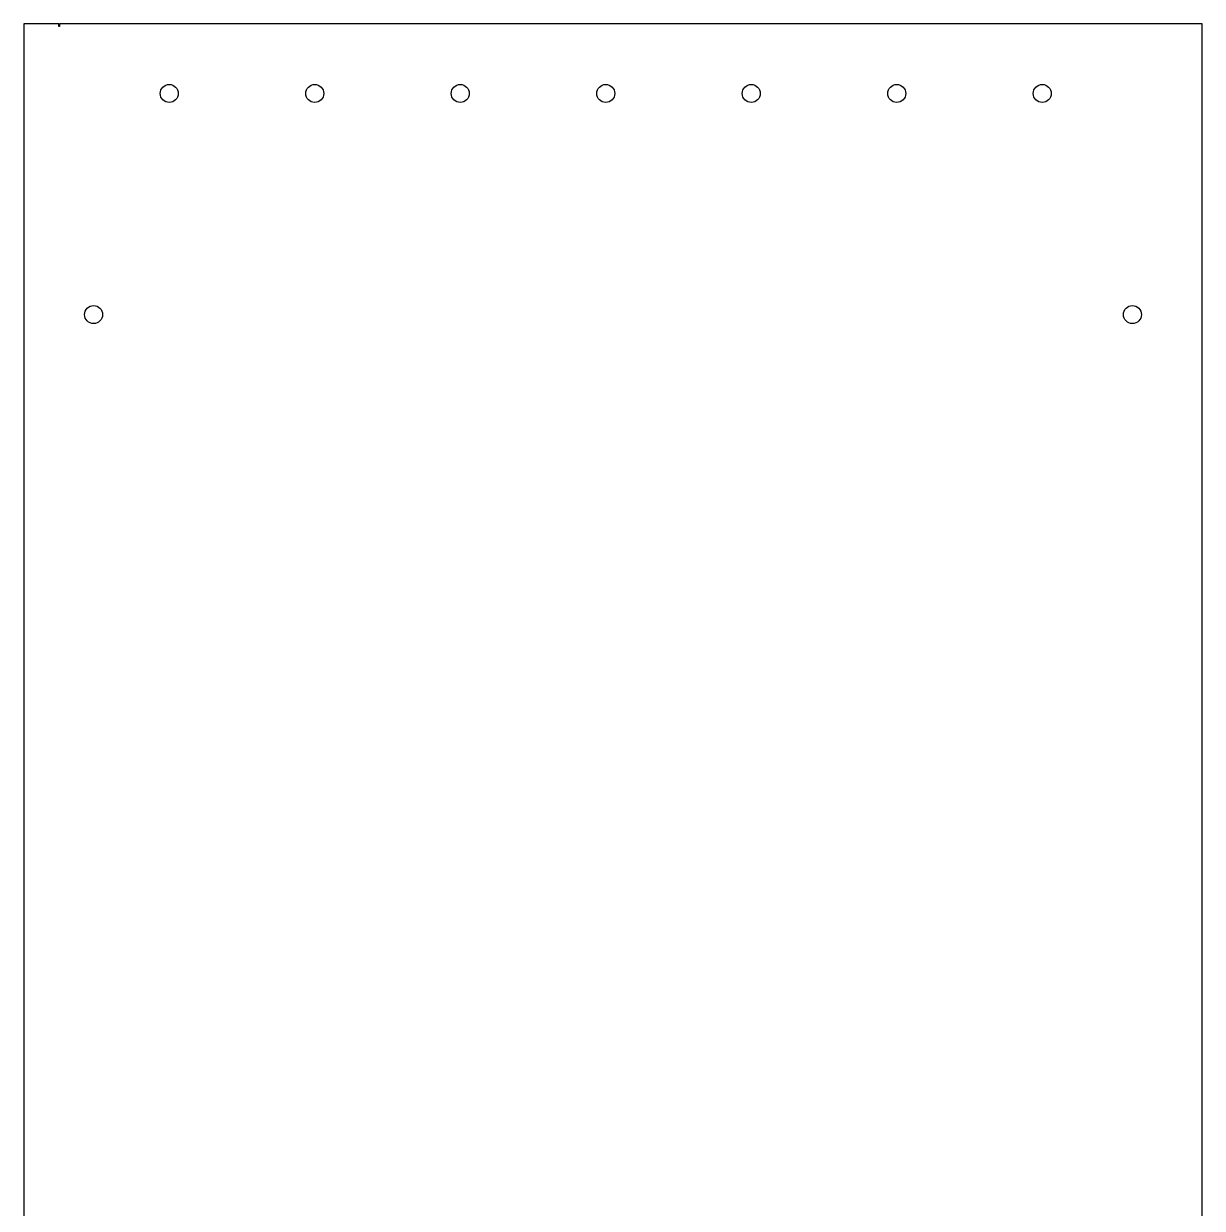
# Model space of a CAD drawing. Header units: millimetres. Extents: x 0 to 405, y -815 to 0.
# Drawn here: x 0 to 405, y -407.3 to 0 of the extents above; entities that cross this region are included whole.
import ezdxf

# ---------------------------------------------------------------- set-up
doc = ezdxf.new("R2010")
doc.units = ezdxf.units.MM

msp = doc.modelspace()

# ---------------------------------------------------------------- linework, layer by layer
at = {"color": 7, "linetype": 'Continuous', "lineweight": 25}
for p, q in [((0, 0), (0, -800)), ((1.51, 0), (0, 0)), ((5.17, 0), (2.77, 0)), ((12.03, 0), (5.91, 0)), ((12.03, -0.94), (12.03, 0)), ((12.34, 0), (12.34, -0.94)), ((13.03, 0), (12.34, 0)), ((17.61, 0), (13.74, 0)), ((29.88, 0), (25.3, 0)), ((36.72, 0), (34.19, 0)), ((44.39, 0), (42.1, 0)), ((50.18, 0), (45.13, 0)), ((405, 0), (50.94, 0)), ((405, -800), (405, 0)), ((12.34, -0.94), (12.03, -0.94)), ((20.14, 0), (18.36, 0)), ((22.03, 0), (20.7, 0)), ((24.56, 0), (22.59, 0)), ((33.46, 0), (30.44, 0)), ((41.31, 0), (37.47, 0))]:
    msp.add_line(p, q, dxfattribs=at)
for centre in [(50, -24), (100, -24), (150, -24), (200, -24), (250, -24), (300, -24), (350, -24), (24, -100), (381, -100)]:
    msp.add_circle(centre, 3.1, dxfattribs=at)
for points, knots in [([(2.16, -0.09), (2.12, -0.09), (2.04, -0.09), (1.93, -0.08), (1.83, -0.07), (1.72, -0.05), (1.62, -0.03), (1.55, -0.01), (1.52, 0), (1.51, 0)], [0, 0, 0, 0, 0.0696628, 0.1377496, 0.2039167, 0.2687799, 0.3324137, 0.3947535, 0.4022051, 0.4022051, 0.4022051, 0.4022051]), ([(2.77, 0), (2.76, -0.01), (2.7, -0.02), (2.62, -0.04), (2.5, -0.06), (2.39, -0.08), (2.27, -0.09), (2.2, -0.09), (2.16, -0.09)], [0.6442697, 0.6442697, 0.6442697, 0.6442697, 0.6735285, 0.7369615, 0.8007853, 0.8660126, 0.9321007, 1, 1, 1, 1]), ([(5.91, 0), (5.88, -0.01), (5.81, -0.02), (5.68, -0.04), (5.59, -0.04), (5.54, -0.04)], [0.8209625, 0.8209625, 0.8209625, 0.8209625, 0.8658658, 0.9315078, 1, 1, 1, 1]), ([(13.74, 0), (13.71, -0.01), (13.64, -0.02), (13.52, -0.04), (13.43, -0.04), (13.38, -0.04)], [0.8282972, 0.8282972, 0.8282972, 0.8282972, 0.8722998, 0.9354126, 1, 1, 1, 1]), ([(25.3, 0), (25.27, -0.01), (25.19, -0.02), (25.07, -0.04), (24.98, -0.04), (24.93, -0.04)], [0.8209625, 0.8209625, 0.8209625, 0.8209625, 0.8658658, 0.9315078, 1, 1, 1, 1]), ([(34.19, 0), (34.16, -0.01), (34.09, -0.02), (33.97, -0.04), (33.87, -0.04), (33.82, -0.04)], [0.691164, 0.691164, 0.691164, 0.691164, 0.7481449, 0.8723702, 1, 1, 1, 1]), ([(42.1, 0), (42.09, 0), (42.05, -0.01), (41.98, -0.02), (41.89, -0.04), (41.8, -0.04), (41.73, -0.04), (41.7, -0.04)], [0.7094064, 0.7094064, 0.7094064, 0.7094064, 0.7297653, 0.7948288, 0.8618265, 0.9300109, 1, 1, 1, 1]), ([(45.13, 0), (45.1, -0.01), (45.02, -0.02), (44.9, -0.04), (44.81, -0.04), (44.76, -0.04)], [0.8209625, 0.8209625, 0.8209625, 0.8209625, 0.8658658, 0.9315078, 1, 1, 1, 1]), ([(5.54, -0.04), (5.5, -0.04), (5.4, -0.04), (5.28, -0.02), (5.2, -0.01), (5.17, 0)], [0, 0, 0, 0, 0.0687423, 0.1346352, 0.179501, 0.179501, 0.179501, 0.179501]), ([(13.38, -0.04), (13.33, -0.04), (13.23, -0.04), (13.12, -0.02), (13.05, 0), (13.03, 0)], [0, 0, 0, 0, 0.1268408, 0.2505478, 0.2948093, 0.2948093, 0.2948093, 0.2948093]), ([(17.98, -0.04), (17.93, -0.04), (17.83, -0.04), (17.71, -0.02), (17.63, -0.01), (17.61, 0)], [0, 0, 0, 0, 0.0715787, 0.1396292, 0.1832481, 0.1832481, 0.1832481, 0.1832481]), ([(18.36, 0), (18.36, 0), (18.32, -0.01), (18.24, -0.03), (18.11, -0.04), (18.02, -0.04), (17.98, -0.04)], [0.7367346, 0.7367346, 0.7367346, 0.7367346, 0.7386722, 0.8218941, 0.9088008, 1, 1, 1, 1]), ([(20.43, -0.04), (20.39, -0.04), (20.32, -0.04), (20.23, -0.02), (20.17, -0.01), (20.14, 0)], [0, 0, 0, 0, 0.1267425, 0.251724, 0.3504415, 0.3504415, 0.3504415, 0.3504415]), ([(20.7, 0), (20.69, -0.01), (20.65, -0.02), (20.58, -0.03), (20.51, -0.04), (20.46, -0.04), (20.43, -0.04)], [0.7651727, 0.7651727, 0.7651727, 0.7651727, 0.8054985, 0.8686397, 0.9330662, 1, 1, 1, 1]), ([(22.31, -0.04), (22.28, -0.04), (22.21, -0.04), (22.11, -0.02), (22.05, -0.01), (22.03, 0)], [0, 0, 0, 0, 0.1267425, 0.251724, 0.3504415, 0.3504415, 0.3504415, 0.3504415]), ([(22.59, 0), (22.57, -0.01), (22.53, -0.02), (22.47, -0.03), (22.39, -0.04), (22.34, -0.04), (22.31, -0.04)], [0.7651727, 0.7651727, 0.7651727, 0.7651727, 0.8054985, 0.8686397, 0.9330662, 1, 1, 1, 1]), ([(24.93, -0.04), (24.88, -0.04), (24.79, -0.04), (24.66, -0.02), (24.59, -0.01), (24.56, 0)], [0, 0, 0, 0, 0.0687423, 0.1346352, 0.179501, 0.179501, 0.179501, 0.179501]), ([(30.17, -0.04), (30.13, -0.04), (30.06, -0.04), (29.97, -0.02), (29.9, -0.01), (29.88, 0)], [0, 0, 0, 0, 0.1267425, 0.251724, 0.3504415, 0.3504415, 0.3504415, 0.3504415]), ([(30.44, 0), (30.42, -0.01), (30.38, -0.02), (30.32, -0.03), (30.24, -0.04), (30.19, -0.04), (30.17, -0.04)], [0.7651727, 0.7651727, 0.7651727, 0.7651727, 0.8054985, 0.8686397, 0.9330662, 1, 1, 1, 1]), ([(33.82, -0.04), (33.78, -0.04), (33.69, -0.04), (33.57, -0.02), (33.49, -0.01), (33.46, 0)], [0, 0, 0, 0, 0.06462, 0.1274335, 0.17145, 0.17145, 0.17145, 0.17145]), ([(37.09, -0.04), (37.05, -0.04), (36.95, -0.04), (36.82, -0.02), (36.75, -0.01), (36.72, 0)], [0, 0, 0, 0, 0.0715787, 0.1396292, 0.1832481, 0.1832481, 0.1832481, 0.1832481]), ([(37.47, 0), (37.47, 0), (37.43, -0.01), (37.35, -0.03), (37.22, -0.04), (37.14, -0.04), (37.09, -0.04)], [0.7367346, 0.7367346, 0.7367346, 0.7367346, 0.7386722, 0.8218941, 0.9088008, 1, 1, 1, 1]), ([(41.7, -0.04), (41.65, -0.04), (41.55, -0.04), (41.42, -0.02), (41.34, -0.01), (41.31, 0)], [0, 0, 0, 0, 0.0695585, 0.1363353, 0.1850862, 0.1850862, 0.1850862, 0.1850862]), ([(44.76, -0.04), (44.71, -0.04), (44.62, -0.04), (44.5, -0.02), (44.42, -0.01), (44.39, 0)], [0, 0, 0, 0, 0.0687423, 0.1346352, 0.179501, 0.179501, 0.179501, 0.179501]), ([(50.56, -0.04), (50.51, -0.04), (50.41, -0.04), (50.29, -0.02), (50.21, -0.01), (50.18, 0)], [0, 0, 0, 0, 0.0715787, 0.1396292, 0.1832481, 0.1832481, 0.1832481, 0.1832481]), ([(50.94, 0), (50.93, 0), (50.89, -0.01), (50.81, -0.03), (50.69, -0.04), (50.6, -0.04), (50.56, -0.04)], [0.7367346, 0.7367346, 0.7367346, 0.7367346, 0.7386722, 0.8218941, 0.9088008, 1, 1, 1, 1])]:
    msp.add_open_spline(points, degree=3, knots=knots, dxfattribs=at)

doc.saveas('drawing.dxf')
